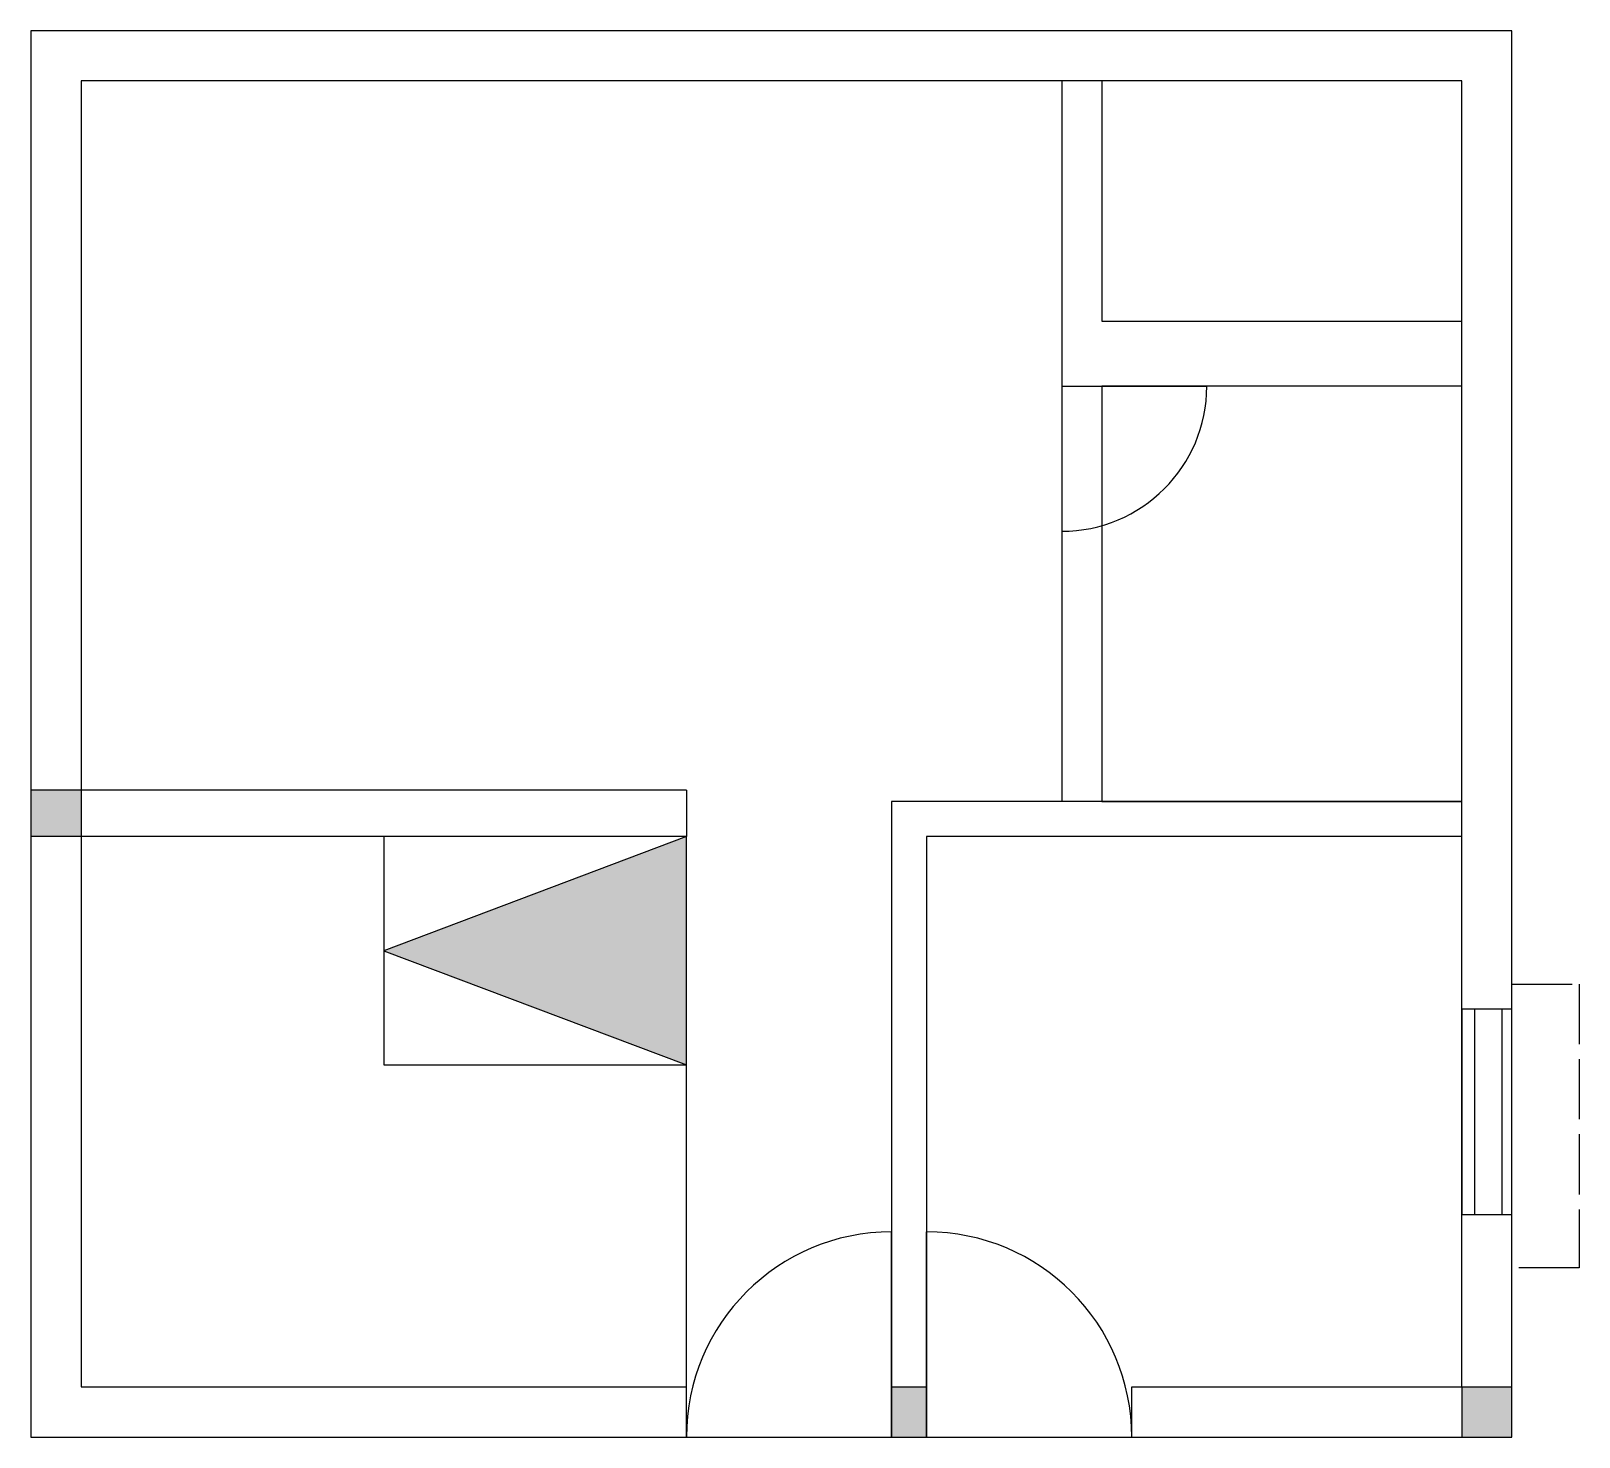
# Model space of a CAD drawing. Header units: feet. Extents: x 91379 to 91688, y 46825 to 47106.
import ezdxf

# ---------------------------------------------------------------- set-up
doc = ezdxf.new("R2010")
doc.units = ezdxf.units.FT
doc.header["$MEASUREMENT"] = 0
doc.linetypes.add('ACAD_ISO02W100', pattern=[15, 12, -3])
doc.layers.add('hidden line', color=7, linetype='ACAD_ISO02W100')

msp = doc.modelspace()

# ---------------------------------------------------------------- hatches: boundary and pattern name
at = {"true_color": 0x000000}
h = msp.add_hatch(color=18, dxfattribs=at)
h.dxf.hatch_style = 1
h.paths.add_polyline_path([(91388.98, 46954.78), (91378.98, 46954.78), (91378.98, 46945.48), (91388.98, 46945.48)])
h = msp.add_hatch(color=18, dxfattribs=at)
h.dxf.hatch_style = 1
h.paths.add_polyline_path([(91509.98, 46945.48), (91449.48, 46922.66), (91509.98, 46899.85)])
h = msp.add_hatch(color=18, dxfattribs=at)
h.dxf.hatch_style = 1
h.paths.add_polyline_path([(91557.98, 46835.48), (91550.98, 46835.48), (91550.98, 46825.48), (91557.98, 46825.48)])
h = msp.add_hatch(color=18, dxfattribs=at)
h.dxf.hatch_style = 1
h.paths.add_polyline_path([(91674.98, 46835.48), (91664.98, 46835.48), (91664.98, 46825.48), (91674.98, 46825.48)])

# ---------------------------------------------------------------- linework, layer by layer
for p, q in [((91592.98, 47096.48), (91584.98, 47096.48)), ((91584.98, 47096.48), (91584.98, 46952.48)), ((91584.98, 47035.48), (91613.98, 47035.48)), ((91584.98, 47035.48), (91584.98, 47006.48)), ((91388.98, 46954.78), (91378.98, 46954.78)), ((91509.98, 46954.78), (91388.98, 46954.78)), ((91509.98, 46954.78), (91509.98, 46945.48)), ((91388.98, 46945.48), (91378.98, 46945.48)), ((91509.98, 46945.48), (91388.98, 46945.48)), ((91509.98, 46945.48), (91388.98, 46945.48)), ((91509.98, 46945.48), (91449.48, 46945.48)), ((91449.48, 46945.48), (91449.48, 46899.85)), ((91509.98, 46945.48), (91449.48, 46922.66)), ((91509.98, 46835.48), (91509.98, 46945.48)), ((91449.48, 46922.66), (91509.98, 46899.85)), ((91667.48, 46910.98), (91667.48, 46869.98)), ((91672.98, 46910.98), (91672.98, 46869.98)), ((91449.48, 46899.85), (91509.98, 46899.85)), ((91550.98, 46825.48), (91550.98, 46866.48)), ((91557.98, 46825.48), (91557.98, 46866.48)), ((91509.98, 46825.48), (91509.98, 46835.48)), ((91550.98, 46835.48), (91550.98, 46825.48)), ((91557.98, 46835.48), (91557.98, 46825.48)), ((91598.98, 46825.48), (91598.98, 46835.48)), ((91664.98, 46835.48), (91664.98, 46825.48)), ((91664.98, 46835.48), (91674.98, 46835.48)), ((91509.98, 46825.48), (91550.98, 46825.48)), ((91557.98, 46825.48), (91598.98, 46825.48))]:
    msp.add_line(p, q)
for points in [[(91378.98, 46825.48), (91674.98, 46825.48), (91674.98, 47106.48), (91378.98, 47106.48)], [(91592.98, 47048.48), (91664.98, 47048.48), (91664.98, 47096.48), (91592.98, 47096.48)], [(91592.98, 46952.48), (91664.98, 46952.48), (91664.98, 47035.48), (91592.98, 47035.48)], [(91664.98, 46869.98), (91674.98, 46869.98), (91674.98, 46910.98), (91664.98, 46910.98)]]:
    msp.add_lwpolyline(points, close=True)
for points in [[(91598.98, 46835.48), (91664.98, 46835.48), (91664.98, 47096.48), (91388.98, 47096.48), (91388.98, 46835.48), (91509.98, 46835.48)], [(91664.98, 46952.48), (91550.98, 46952.48), (91550.98, 46835.48)], [(91598.98, 46835.48), (91664.98, 46835.48), (91664.98, 46945.48), (91557.98, 46945.48), (91557.98, 46835.48)], [(91550.98, 46835.48), (91557.98, 46835.48)]]:
    msp.add_lwpolyline(points)
for centre, radius, start, end in [((91584.98, 47035.48), 29, 270, 0), ((91550.98, 46825.48), 41, 90, 180), ((91557.98, 46825.48), 41, 360, 90)]:
    msp.add_arc(centre, radius, start, end)
at = {"layer": 'hidden line'}
for p, q in [((91674.98, 46910.98), (91674.98, 46915.98)), ((91674.98, 46915.98), (91688.38, 46915.98)), ((91688.38, 46915.98), (91688.38, 46859.27)), ((91674.98, 46910.98), (91674.98, 46910.98)), ((91674.98, 46910.98), (91674.98, 46910.98)), ((91688.38, 46859.27), (91674.98, 46859.27))]:
    msp.add_line(p, q, dxfattribs=at)

doc.saveas('drawing.dxf')
